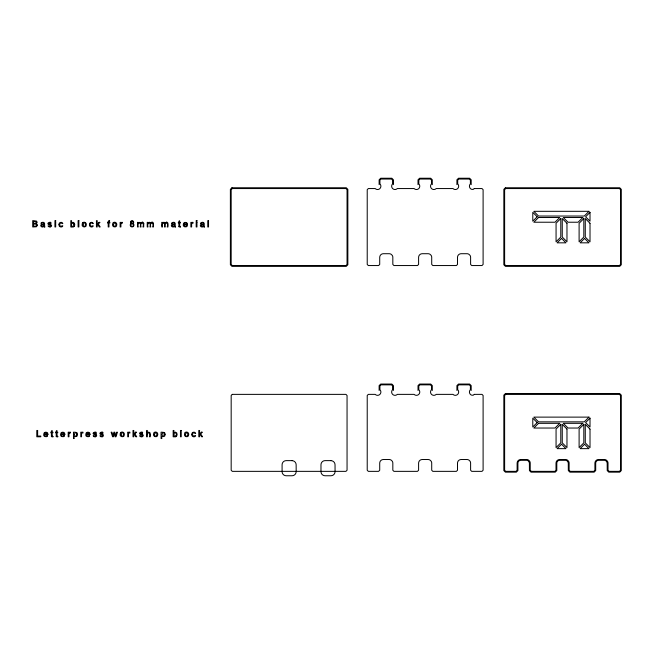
<?xml version="1.0" encoding="UTF-8"?>
<svg xmlns="http://www.w3.org/2000/svg" width="654" height="654" viewBox="0 0 654 654"><rect width="100%" height="100%" fill="white"/><g stroke="black" fill="none" stroke-linecap="round" stroke-linejoin="round"><path stroke-width="0.98" d="M43.826 224.02L43.826 224.052A8.24 8.24 0 0 1 42.428 224.297L42.118 224.363A4.038 4.038 0 0 0 41.766 224.428C39.15 224.763 41.742 228.638 43.867 226.39A1.472 1.472 0 0 0 44.055 226.963L44.824 226.963M174.454 224.036L174.454 224.052A8.24 8.24 0 0 1 173.057 224.297L172.746 224.363A4.038 4.038 0 0 0 172.394 224.428C169.86 224.575 172.182 228.655 174.495 226.39A1.472 1.472 0 0 0 174.683 226.963L175.452 226.963M203.451 224.02L203.451 224.052A8.24 8.24 0 0 1 202.053 224.297L201.743 224.363A4.038 4.038 0 0 0 201.391 224.428C198.767 224.763 201.358 228.638 203.492 226.39A1.472 1.472 0 0 0 203.68 226.963L204.449 226.963M47.963 434.673L44.48 434.673A1.512 1.512 0 0 0 47.374 435.311M64.869 434.673L61.394 434.673M90.039 434.673L86.557 434.673A1.512 1.512 0 0 0 89.451 435.311M187.535 224.853L184.06 224.853A1.512 1.512 0 0 0 186.946 225.499M43.679 225.753C43.262 227.461 39.698 225.483 42.518 224.951A6.9 6.9 0 0 0 43.834 224.682L43.826 224.943A1.864 1.864 0 0 1 43.704 225.761M203.296 225.753C202.732 227.502 199.38 225.426 202.135 224.951A6.9 6.9 0 0 0 203.459 224.682L203.451 224.943A1.864 1.864 0 0 1 203.32 225.761M175.991 435.768C177.087 434.624 175.877 431.738 174.275 433.144A1.97 1.97 0 0 0 173.882 434.444M74.196 226.398L74.769 224.878L74.425 223.186L73.035 222.303L71.564 222.924L71.564 220.651L70.795 220.651L70.795 226.963L71.523 226.963L71.523 226.349M176.555 436.218L177.128 434.697L176.784 433.005L175.395 432.122L173.923 432.744L173.923 430.471L173.163 430.471L173.163 436.782L173.89 436.782L173.89 436.169M50.677 223.709C52.892 220.39 43.924 223.447 49.957 225.058M95.893 433.528C98.206 430.25 89.116 433.226 95.173 434.877A4.055 4.055 0 0 1 95.762 435.065M142.327 433.528C144.485 430.234 135.582 433.242 141.607 434.877A4.055 4.055 0 0 1 142.204 435.065M180.161 226.309L180.537 226.971M89.279 434.027L86.598 434.027A1.373 1.373 0 0 1 89.001 433.226M201.121 223.823C198.914 222.916 203.852 221.126 204.179 223.316A3.548 3.548 0 0 1 204.212 223.782L204.228 225.908A2.902 2.902 0 0 0 204.4 226.979M172.125 223.823C169.917 222.916 174.855 221.126 175.182 223.316A3.548 3.548 0 0 1 175.215 223.782L175.231 225.908A2.902 2.902 0 0 0 175.403 226.979M41.496 223.823C39.289 222.916 44.227 221.126 44.554 223.316A3.548 3.548 0 0 1 44.586 223.782L44.611 225.908A2.902 2.902 0 0 0 44.774 226.979M186.766 225.434C188.875 227.363 181.959 227.78 183.316 224.289C183.333 221.469 187.976 221.837 187.543 224.649M89.263 435.245C91.413 437.068 84.595 437.69 85.805 434.248C85.674 431.329 90.473 431.566 90.039 434.469M64.1 435.245C66.242 437.068 59.432 437.681 60.634 434.248C60.503 431.329 65.302 431.566 64.869 434.469M47.194 435.245C49.303 437.183 42.379 437.6 43.736 434.109C43.761 431.288 48.404 431.656 47.963 434.469M52.467 436.12L53.056 436.79M57.274 436.112L57.871 436.79M95.002 433.994L94.413 433.831M94.805 433.937C98.125 433.921 96.563 438.18 93.841 436.61C91.135 434.182 96.939 437.591 95.786 435.082M101.182 433.831C104.583 433.561 103.855 438.025 100.749 436.684C97.724 434.215 103.814 437.526 102.531 435.065M101.076 433.79L100.765 433.12L101.681 432.76A0.989 0.989 0 0 1 102.752 433.504C104.632 430.136 96.04 433.365 101.942 434.877A4.055 4.055 0 0 1 102.531 435.065M94.299 433.79L93.996 433.12L94.912 432.76A0.989 0.989 0 0 1 95.975 433.504M142.196 435.065C143.381 436.144 140.626 436.659 140.365 435.638C138.092 435.278 141.607 438.008 142.793 436.414C145.458 434.019 138.076 434.019 141.354 432.76A0.989 0.989 0 0 1 142.417 433.504M179.678 226.022L179.662 222.981L180.422 222.981L180.422 222.368L179.662 222.368L179.662 220.774L178.894 221.24L178.894 222.368L178.321 222.368L178.321 222.981L178.894 222.981L178.894 225.63A4.194 4.194 0 0 0 178.951 226.488M57.021 435.891L56.988 432.801L57.756 432.801L57.756 432.188L56.988 432.188L56.988 430.594L56.228 431.06L56.228 432.188L55.655 432.188L55.655 432.801L56.228 432.801L56.228 435.45A4.194 4.194 0 0 0 56.285 436.308M52.206 435.891L52.173 432.801L52.941 432.801L52.941 432.188L52.173 432.188L52.173 430.594L51.404 431.06L51.404 432.188L50.832 432.188L50.832 432.801L51.404 432.801L51.404 435.45A4.194 4.194 0 0 0 51.462 436.308M471.191 184.641L471.191 179.817L469.621 178.24L458.487 178.24L456.909 179.817L456.909 184.641M471.191 390.446L471.191 385.623L469.621 384.053L458.487 384.053L456.909 385.623L456.909 390.446M432.302 184.641L432.302 179.817L430.724 178.24L419.59 178.24L418.012 179.817L418.012 184.641M432.302 390.446L432.302 385.623L430.724 384.053L419.59 384.053L418.012 385.623L418.012 390.446M393.414 184.641L393.414 179.817L391.836 178.24L380.702 178.24L379.124 179.817L379.124 184.641M393.414 390.446L393.414 385.623L391.836 384.053L380.702 384.053L379.124 385.623L379.124 390.446M162.454 223.055L162.454 222.368L161.767 222.368L161.767 226.963L162.527 226.963C160.565 222.417 166.615 221.346 164.481 226.963L165.249 226.963C163.165 221.935 169.525 221.82 167.195 226.963L167.964 226.963L167.964 223.832A1.594 1.594 0 0 0 166.557 222.107M153.428 223.832L153.428 226.963L152.66 226.963C154.72 222.156 149.145 221.461 150.714 226.963L149.946 226.963C151.614 221.199 146.398 222.344 147.992 226.963L147.232 226.963L147.232 222.368L147.918 222.368L147.918 223.055M143.708 223.832L143.708 226.963L142.948 226.963C144.959 222.058 139.433 221.518 140.994 226.963L140.226 226.963C141.91 221.216 136.67 222.327 138.28 226.963L137.512 226.963L137.512 222.368L138.198 222.368L138.198 223.055M201.007 223.782A1.447 1.447 0 0 1 203.231 223.194A0.916 0.916 0 0 1 203.427 223.848M191.638 223.684A0.948 0.948 0 0 1 193.053 223.227C193.519 220.938 191.091 223.594 191.516 222.368L190.87 222.368L190.87 226.963L191.63 226.963L191.63 224.575A3.057 3.057 0 0 1 191.745 223.725M180.488 226.856A1.619 1.619 0 0 1 178.812 226.693M172.018 223.782A1.447 1.447 0 0 1 174.242 223.194A0.916 0.916 0 0 1 174.43 223.848M165.135 223.12A1.741 1.741 0 0 1 166.541 222.254M162.568 223.112A1.504 1.504 0 0 1 165.209 223.063M150.6 223.12A1.741 1.741 0 0 1 152.006 222.254M148.033 223.112A1.504 1.504 0 0 1 150.673 223.063M152.022 222.107A1.594 1.594 0 0 1 153.502 223.84M142.294 222.254A1.741 1.741 0 0 0 140.888 223.12A1.504 1.504 0 0 0 138.313 223.112M142.302 222.107A1.594 1.594 0 0 1 143.79 223.84M133.048 223.455A1.872 1.872 0 0 1 133.506 226.276A1.872 1.872 0 0 1 130.645 226.251A1.872 1.872 0 0 1 131.152 223.439M131.152 223.586A1.594 1.594 0 0 1 130.906 221.24A1.594 1.594 0 0 1 133.261 221.224A1.594 1.594 0 0 1 133.056 223.57M120.908 223.684A0.948 0.948 0 0 1 122.323 223.227C122.919 220.97 120.393 223.545 120.794 222.368L120.14 222.368L120.14 226.963L120.908 226.963L120.908 224.575A3.057 3.057 0 0 1 121.015 223.725M113.322 222.712A2.101 2.101 0 0 0 112.627 224.077C111.433 227.486 117.295 228.083 116.813 224.6A2.248 2.248 0 0 0 113.256 222.622M82.87 222.712A2.101 2.101 0 0 0 82.183 224.077C80.982 227.486 86.851 228.083 86.369 224.6A2.248 2.248 0 0 0 82.805 222.622M74.155 226.374A1.733 1.733 0 0 1 71.433 226.423M50.767 223.693A0.989 0.989 0 0 0 49.696 222.94C46.311 223.913 53.497 224.363 51.314 226.407C49.917 228.663 46.393 224.763 48.936 226.121C49.696 226.971 51.535 225.834 50.571 225.262A4.055 4.055 0 0 0 49.957 225.066M41.39 223.782A1.447 1.447 0 0 1 43.614 223.194A0.916 0.916 0 0 1 43.802 223.848M185.237 432.531A2.101 2.101 0 0 0 184.542 433.896C183.349 437.305 189.21 437.902 188.728 434.419A2.248 2.248 0 0 0 185.172 432.441M173.882 434.452A2.665 2.665 0 0 0 174.038 435.638A1.218 1.218 0 0 0 176.024 435.801M176.523 436.193A1.733 1.733 0 0 1 173.792 436.243M154.287 432.531A2.101 2.101 0 0 0 153.6 433.896C152.407 437.305 158.268 437.902 157.786 434.419A2.248 2.248 0 0 0 154.221 432.441M128.486 433.504A0.948 0.948 0 0 1 129.901 433.046C130.424 430.749 127.857 433.455 128.372 432.188L127.718 432.188L127.718 436.782L128.486 436.782L128.486 434.395A3.057 3.057 0 0 1 128.593 433.545M120.9 432.531A2.101 2.101 0 0 0 120.205 433.896C119.012 437.305 124.873 437.902 124.391 434.419A2.248 2.248 0 0 0 120.835 432.441M89.018 433.218A1.512 1.512 0 0 1 89.255 434.027M81.554 433.504A0.948 0.948 0 0 1 82.968 433.046C83.54 430.822 81.031 433.324 81.431 432.188L80.785 432.188L80.785 436.782L81.546 436.782L81.546 434.395A3.057 3.057 0 0 1 81.66 433.545M68.964 433.504A0.948 0.948 0 0 1 70.379 433.046C70.926 430.782 68.539 433.34 68.85 432.188L68.196 432.188L68.196 436.782L68.964 436.782L68.964 434.395A3.057 3.057 0 0 1 69.071 433.545M63.83 433.226A1.373 1.373 0 0 0 61.427 434.027L64.108 434.027A1.512 1.512 0 0 0 63.847 433.218M64.28 435.311A1.512 1.512 0 0 1 61.353 434.673M57.822 436.676A1.619 1.619 0 0 1 56.146 436.512M52.999 436.676A1.619 1.619 0 0 1 51.331 436.512M46.925 433.226A1.373 1.373 0 0 0 44.513 434.027L47.202 434.027A1.512 1.512 0 0 0 46.941 433.218M108.204 221.829L108.204 222.368L107.558 222.368L107.558 222.981L108.204 222.981L108.204 226.963L108.973 226.963L108.973 222.981L109.856 222.981L109.856 222.368L108.973 222.368C110.698 220.03 108.695 219.711 108.204 221.829M147.338 434.207L147.338 436.782L146.578 436.782L146.578 430.471L147.338 430.471L147.338 432.727L148.81 432.114L150.085 432.866L150.248 436.782L149.48 436.782C151.614 433.864 147.452 431.027 147.338 434.207M58.983 224.592C58.484 226.848 61.958 228.042 62.841 225.924C62.947 225.172 58.844 228.025 59.833 223.889C60.446 221.763 62.359 224.085 62.841 223.578C62.244 221.314 58.574 222.335 58.983 224.592M89.426 224.592C88.936 226.848 92.402 228.042 93.293 225.924C93.391 225.172 89.287 228.025 90.285 223.889C90.898 221.845 92.68 223.93 93.309 223.66C92.794 221.305 89.009 222.286 89.426 224.592M191.785 434.411C191.295 436.659 194.769 437.861 195.652 435.744C195.799 435.139 191.63 437.412 192.628 433.79C193.159 431.754 194.925 433.528 195.693 433.569C195.276 431.117 191.377 432.073 191.785 434.411M77.458 434.452C77.785 438.597 72.365 434.722 74.245 438.54L73.477 438.54L73.477 432.188L74.204 432.188C74.221 432.408 78.047 431.697 77.458 434.452M165.053 434.452C165.495 438.303 160.017 435.033 161.84 438.54L161.072 438.54L161.072 432.188L161.8 432.188C161.8 432.449 165.65 431.665 165.053 434.452M36.64 225.148L35.97 226.137L33.542 226.235L33.542 224.052L35.954 224.175L36.64 225.148M37.482 225.148L36.428 226.766L32.7 226.963L32.7 220.651L36.673 221.126L37.155 222.532L36.272 223.635L37.482 225.148M74.008 224.665L73.681 225.9A1.218 1.218 0 0 1 71.687 225.818A2.665 2.665 0 0 1 71.523 224.633A1.97 1.97 0 0 1 71.826 223.357L73.354 223.112L74.008 224.665M74.172 434.395C76.649 441.229 78.006 427.945 74.172 434.395M82.886 224.559C85.739 231.5 86.769 218.158 82.886 224.559M113.338 224.559C116.183 231.5 117.213 218.158 113.338 224.559M120.908 434.379C123.606 441.278 124.979 428.035 120.908 434.379M154.303 434.379C157.009 441.27 158.35 428.035 154.303 434.379M161.767 434.395C164.268 441.213 165.56 427.961 161.767 434.395M185.245 434.379C187.951 441.27 189.3 428.043 185.245 434.379M36.338 222.368L35.733 223.243L33.542 223.325L33.542 221.379L35.79 221.477L36.338 222.368M174.454 224.665L174.454 224.943A1.864 1.864 0 0 1 174.332 225.761C173.4 227.567 170.514 225.352 173.138 224.951A6.9 6.9 0 0 0 174.463 224.682M112.962 435.793L111.932 432.188L111.139 432.188L112.578 436.782L113.346 436.782L114.27 433.25L115.104 436.782L116.003 436.782L117.409 432.188L116.608 432.188L115.57 435.728L114.728 432.188L113.919 432.188L112.962 435.793M474.322 188.556L473.079 189.464L471.379 189.259A3.581 3.581 0 0 1 470.013 188.09A3.335 3.335 0 0 1 470.398 183.848L470.398 180.144L469.286 179.032L458.814 179.032L457.702 180.144L457.702 183.848A3.335 3.335 0 0 1 457.702 188.556A3.335 3.335 0 0 1 452.985 188.556L436.226 188.556A3.335 3.335 0 0 1 431.509 188.556A3.335 3.335 0 0 1 431.509 183.848L431.509 180.144L430.397 179.032L419.917 179.032L418.805 180.144L418.805 183.848A3.335 3.335 0 0 1 418.805 188.556A3.335 3.335 0 0 1 414.096 188.556L397.33 188.556A3.335 3.335 0 0 1 392.621 188.556A3.335 3.335 0 0 1 392.621 183.848L392.621 180.144L391.509 179.032L381.029 179.032L379.917 180.144L379.917 183.848A3.335 3.335 0 0 1 379.917 188.556A3.335 3.335 0 0 1 375.2 188.556L368.333 188.556L367.221 189.668L367.221 264.437L368.333 265.549L378.601 265.549L379.712 264.437L379.712 257.333A3.622 3.622 0 0 1 383.334 253.711L389.122 253.711A3.76 3.76 0 0 1 391.149 254.3L392.22 255.346A3.564 3.564 0 0 1 392.825 257.333L392.825 264.437L393.937 265.549L417.489 265.549L418.601 264.437L418.601 257.333A3.622 3.622 0 0 1 422.222 253.711L428.018 253.711A3.76 3.76 0 0 1 430.038 254.3L431.109 255.346A3.564 3.564 0 0 1 431.714 257.333L431.714 264.437L432.825 265.549L456.386 265.549L457.498 264.437L457.498 257.333A3.622 3.622 0 0 1 461.111 253.711L466.907 253.711A3.76 3.76 0 0 1 468.934 254.3L470.005 255.346A3.564 3.564 0 0 1 470.61 257.333L470.61 264.437L471.714 265.549L481.99 265.549L483.102 264.437L483.102 189.668L481.99 188.556L474.322 188.556M474.322 394.37L473.079 395.278L471.379 395.073A3.581 3.581 0 0 1 470.013 393.904A3.335 3.335 0 0 1 470.398 389.653L470.398 385.958L469.286 384.846L458.814 384.846L457.702 385.958L457.702 389.653A3.335 3.335 0 0 1 457.702 394.37A3.335 3.335 0 0 1 452.985 394.37L436.226 394.37A3.335 3.335 0 0 1 431.509 394.37A3.335 3.335 0 0 1 431.509 389.653L431.509 385.958L430.397 384.846L419.917 384.846L418.805 385.958L418.805 389.653A3.335 3.335 0 0 1 418.805 394.37A3.335 3.335 0 0 1 414.096 394.37L397.33 394.37A3.335 3.335 0 0 1 392.621 394.37A3.335 3.335 0 0 1 392.621 389.653L392.621 385.958L391.509 384.846L381.029 384.846L379.917 385.958L379.917 389.653A3.335 3.335 0 0 1 379.917 394.37A3.335 3.335 0 0 1 375.2 394.37L368.333 394.37L367.221 395.482L367.221 470.251L368.333 471.354L378.601 471.354L379.712 470.251L379.712 463.138A3.622 3.622 0 0 1 383.334 459.517L389.122 459.517A3.76 3.76 0 0 1 391.149 460.105L392.22 461.16A3.564 3.564 0 0 1 392.825 463.138L392.825 470.251L393.937 471.354L417.489 471.354L418.601 470.251L418.601 463.138A3.622 3.622 0 0 1 422.222 459.517L428.018 459.517A3.76 3.76 0 0 1 430.038 460.105L431.109 461.16A3.564 3.564 0 0 1 431.714 463.138L431.714 470.251L432.825 471.354L456.386 471.354L457.498 470.251L457.498 463.138A3.622 3.622 0 0 1 461.111 459.517L466.907 459.517A3.76 3.76 0 0 1 468.934 460.105L470.005 461.16A3.564 3.564 0 0 1 470.61 463.138L470.61 470.251L471.714 471.354L481.99 471.354L483.102 470.251L483.102 395.482L481.99 394.37L474.322 394.37M98.999 222.368L97.201 224.216L97.201 220.651L96.44 220.651L96.44 226.963L97.201 226.963L97.201 225.148L97.765 224.584L99.269 226.963L100.176 226.963L98.288 224.06L99.98 222.368L98.999 222.368M135.566 432.188L133.776 434.035L133.776 430.471L133.007 430.471L133.007 436.782L133.776 436.782L133.776 434.967L134.34 434.403L135.844 436.782L136.743 436.782L134.863 433.88L136.555 432.188L135.566 432.188M201.358 432.188L199.568 434.035L199.568 430.471L198.8 430.471L198.8 436.782L199.568 436.782L199.568 434.967L200.132 434.403L201.628 436.782L202.536 436.782L200.655 433.88L202.348 432.188L201.358 432.188M231.957 187.763L230.38 189.341L230.38 264.764L231.957 266.341L346.277 266.341L347.846 264.764L347.846 189.341L346.277 187.763L231.957 187.763M232.284 188.556L231.173 189.668L231.173 264.437L232.284 265.549L345.941 265.549L347.053 264.437L347.053 189.668L345.941 188.556L232.284 188.556M232.284 394.37L231.173 395.482L231.173 470.251L232.284 471.354L345.941 471.354L347.053 470.251L347.053 395.482L345.941 394.37L232.284 394.37M505.411 187.763L503.833 189.341L503.833 264.764L505.411 266.341L619.722 266.341L621.3 264.764L621.3 189.341L619.722 187.763L505.411 187.763M505.738 188.556L504.626 189.668L504.626 264.437L505.738 265.549L619.395 265.549L620.507 264.437L620.507 189.668L619.395 188.556L505.738 188.556M537.204 216.776L532.789 221.191L532.789 212.354L537.204 216.776M538.544 217.504L533.827 222.229L554.993 222.229L559.718 217.504L538.544 217.504M560.789 218.51L556.064 223.235L556.064 241.792L560.789 237.059L560.789 218.51M561.524 238.399L557.094 242.83L565.955 242.83L561.524 238.399M582.804 217.504L578.079 222.229L568.015 222.229L563.29 217.504L582.804 217.504M588.992 211.316L584.267 216.041L538.544 216.041L533.819 211.316L588.992 211.316M583.818 218.567L579.109 223.276L579.109 241.784L583.818 237.075L583.818 218.567M590.014 212.362L585.6 216.785L590.014 221.207L590.014 212.362M584.545 238.416L580.131 242.83L588.968 242.83L584.545 238.416M505.411 393.577L503.833 395.147L503.833 470.578L505.411 472.155L516.333 472.155L517.911 470.578L517.911 463.138A2.829 2.829 0 0 1 520.739 460.31L526.527 460.31A2.968 2.968 0 0 1 528.121 460.776L529.388 462.623L529.438 470.578L531.015 472.155L555.23 472.155L556.799 470.578L556.799 463.138A2.829 2.829 0 0 1 559.628 460.31L565.424 460.31A2.968 2.968 0 0 1 567.01 460.776L568.277 462.623L568.326 470.578L569.904 472.155L594.118 472.155L595.696 470.578L595.696 463.138A2.829 2.829 0 0 1 598.524 460.31L604.312 460.31A2.968 2.968 0 0 1 605.906 460.776L607.174 462.623L607.223 470.578L608.792 472.155L619.722 472.155L621.3 470.578L621.3 395.147L619.722 393.577L505.411 393.577M505.738 394.37L504.626 395.482L504.626 470.251L505.738 471.354L516.006 471.354L517.118 470.251L517.118 463.138A3.622 3.622 0 0 1 520.739 459.517L526.527 459.517A3.76 3.76 0 0 1 528.555 460.105L529.626 461.16A3.564 3.564 0 0 1 530.231 463.138L530.231 470.251L531.342 471.354L554.894 471.354L556.006 470.251L556.006 463.138A3.622 3.622 0 0 1 559.628 459.517L565.424 459.517A3.76 3.76 0 0 1 567.451 460.105L568.522 461.16A3.564 3.564 0 0 1 569.119 463.138L569.119 470.251L570.231 471.354L593.791 471.354L594.903 470.251L594.903 463.138A3.622 3.622 0 0 1 598.524 459.517L604.312 459.517A3.76 3.76 0 0 1 606.34 460.105L607.411 461.16A3.564 3.564 0 0 1 608.016 463.138L608.016 470.251L609.127 471.354L619.395 471.354L620.507 470.251L620.507 395.482L619.395 394.37L505.738 394.37M537.204 422.582L532.789 427.005L532.789 418.159L537.204 422.582M538.544 423.318L533.827 428.035L554.993 428.035L559.718 423.318L538.544 423.318M560.789 424.315L556.064 429.04L556.064 447.598L560.789 442.872L560.789 424.315M561.524 444.213L557.094 448.644L565.955 448.644L561.524 444.213M582.804 423.318L578.079 428.035L568.015 428.035L563.29 423.318L582.804 423.318M588.992 417.121L584.267 421.855L538.544 421.855L533.819 417.121L588.992 417.121M583.818 424.372L579.109 429.081L579.109 447.598L583.818 442.881L583.818 424.372M590.014 418.168L585.6 422.59L590.014 427.013L590.014 418.168M584.545 444.229L580.131 448.644L588.968 448.644L584.545 444.229M55.688 220.651L54.928 220.651L54.928 221.526L55.688 221.526L55.688 220.651M78.872 220.651L78.104 220.651L78.104 226.963L78.872 226.963L78.872 220.651M196.952 220.651L196.184 220.651L196.184 221.526L196.952 221.526L196.952 220.651M208.536 220.651L207.776 220.651L207.776 226.963L208.536 226.963L208.536 220.651M55.688 222.368L54.928 222.368L54.928 226.963L55.688 226.963L55.688 222.368M196.952 222.368L196.184 222.368L196.184 226.963L196.952 226.963L196.952 222.368M186.774 224.208L184.101 224.208A1.373 1.373 0 0 1 186.504 223.406A1.512 1.512 0 0 1 186.75 224.208M37.638 430.471L36.796 430.471L36.796 436.782L40.777 436.782L40.777 436.054L37.638 436.054L37.638 430.471M181.232 430.471L180.463 430.471L180.463 436.782L181.232 436.782L181.232 430.471M291.97 460.629L286.182 460.629A4.096 4.096 0 0 0 282.087 464.724L282.087 471.665A4.096 4.096 0 0 0 286.182 475.76L291.97 475.76A4.153 4.153 0 0 0 296.18 471.665L296.148 464.724A4.128 4.128 0 0 0 291.97 460.661M330.867 460.629L325.071 460.629A4.096 4.096 0 0 0 320.975 464.724L320.975 471.665A4.096 4.096 0 0 0 325.071 475.76L330.867 475.76A4.153 4.153 0 0 0 335.069 471.665L335.036 464.724A4.128 4.128 0 0 0 330.867 460.661M590.014 223.276L585.281 218.542L585.281 237.083L590.014 241.817L590.014 223.276M566.969 223.259L562.252 218.542L562.252 237.059L566.969 241.776L566.969 223.259M590.014 429.089L585.281 424.348L585.281 442.889L590.014 447.622L590.014 429.089M566.969 429.065L562.252 424.348L562.252 442.872L566.969 447.589L566.969 429.065M131.56 223.128A1.038 1.038 0 0 0 133.138 222.254A1.038 1.038 0 0 0 131.593 221.33A1.038 1.038 0 0 0 131.56 223.128M131.429 226.276A1.316 1.316 0 0 0 133.416 225.156A1.316 1.316 0 0 0 131.454 223.995A1.316 1.316 0 0 0 131.429 226.276"/></g></svg>
